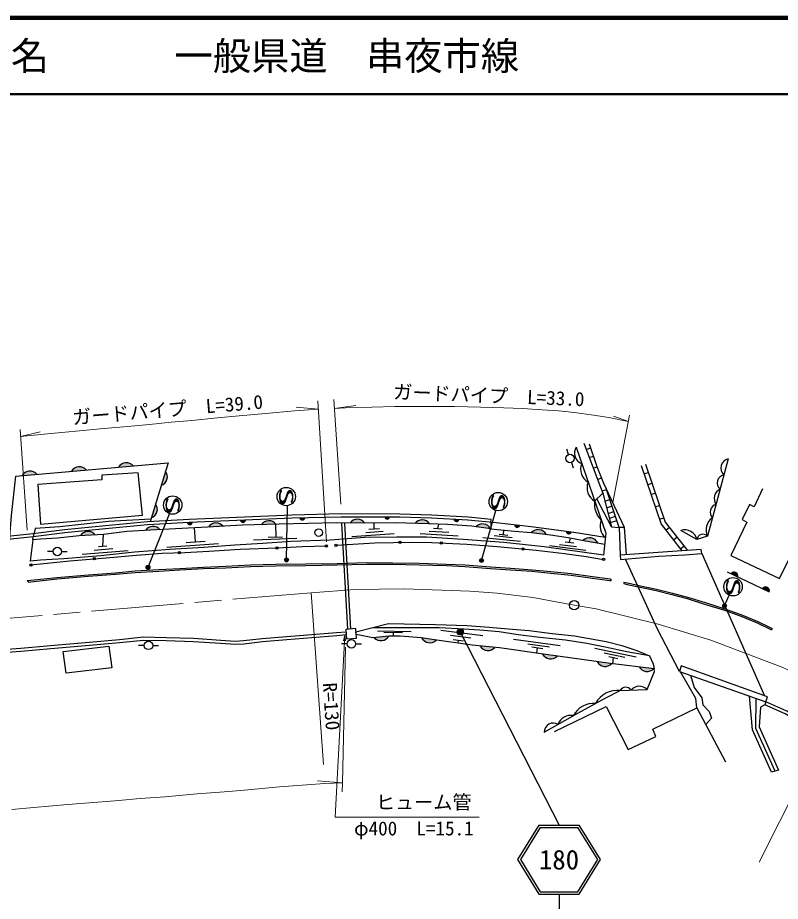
# Model space of a CAD drawing. Units: millimetres at full size, sheet at 1:1000; details may follow other scales. Extents: x 40000 to 680000, y 20000 to 380000.
# Drawn here: x 196267 to 295842, y 264574 to 380000 of the extents above; entities that cross this region are included whole.
import ezdxf
from ezdxf.enums import TextEntityAlignment as Align

# ---------------------------------------------------------------- set-up
doc = ezdxf.new("R2010")
doc.units = ezdxf.units.MM
doc.header["$LTSCALE"] = 1000
doc.linetypes.add('CHAIN', pattern=[18.5, 12, -1.5, 3.5, -1.5])
for name, color, linetype, lineweight in [('M-BGD', 7, 'Continuous', 25), ('M-BGD-EXST', 7, 'Continuous', 25), ('M-BMK', 2, 'CHAIN', 13), ('M-BMK-SRVR', 3, 'Continuous', 25), ('M-STR-HTXT', 7, 'Continuous', 13), ('M-STR-STR1', 1, 'Continuous', 25), ('M-STR-STRC', 7, 'Continuous', 25), ('M-TTL', 2, 'Continuous', 140), ('M-TTL-LINE', 7, 'Continuous', 50)]:
    doc.layers.add(name, color=color, linetype=linetype, lineweight=lineweight)
doc.layers.add('M-TTL-TXT', color=7, linetype='Continuous')
doc.styles.add('@ＭＳ ゴシック', font='')
doc.styles.add('ＭＳ ゴシック', font='')
doc.styles.get('@ＭＳ ゴシック').set_extended_font_data('@MS Gothic')
doc.styles.get('ＭＳ ゴシック').set_extended_font_data('MS Gothic')

# ---------------------------------------------------------------- blocks, each defined once
blk = doc.blocks.new('open_arrow')
at = {"color": 0, "linetype": 'Continuous', "lineweight": -2}
blk.add_lwpolyline([(7.5, 1.25), (0, 0), (7.5, -1.25)], dxfattribs=at)

msp = doc.modelspace()

# ---------------------------------------------------------------- hatches: boundary and pattern name
at = {"layer": 'M-BGD'}
for points in [[(205222, 320926, 0.51219), (203310, 320759)], [(211361, 321460, 0.51219), (209449, 321294)], [(198780, 320365, 0.51219), (196868, 320198)], [(215010, 318915, 0.51219), (215573, 320749)], [(213706, 314664, 0.51219), (214269, 316499)], [(218427, 314025, 0.84072), (219052, 314055)], [(223094, 313566, 0.51219), (221178, 313459)], [(225375, 314327, 0.84072), (226000, 314355)], [(229993, 313821, 0.51219), (228074, 313770)], [(233125, 314647, 0.84072), (233751, 314661)], [(241586, 313989, 0.51219), (239667, 313992)], [(244200, 314760, 0.84072), (244825, 314759)], [(250051, 313883, 0.51219), (248133, 313945)], [(253245, 314464, 0.84072), (253870, 314433)], [(206393, 312447, 0.51219), (204477, 312342)], [(214855, 313108, 0.51219), (212939, 313000)], [(258000, 313243, 0.51219), (256099, 313500)], [(261167, 313721, 0.84072), (261789, 313651)], [(265259, 312517, 0.51219), (263355, 312751)], [(267898, 312894, 0.84072), (268519, 312815)], [(272003, 311389, 0.51219), (270115, 311731)], [(290282, 306948, 0.82183), (289387, 307372)], [(294401, 305008, 0.82183), (293504, 305430)], [(242826, 299009, 0.51219), (244734, 299214)], [(249009, 299005, 0.51219), (250902, 298690)], [(256661, 297921, 0.51219), (258572, 297738)], [(264804, 296873, 0.51219), (266705, 296608)], [(271940, 295884, 0.51219), (273841, 295625)], [(277400, 295201, 0.51219), (279306, 294974)]]:
    msp.add_hatch(color=256, dxfattribs=at).paths.add_polyline_path(points)
at = {"layer": 'M-BGD-EXST'}
for points in [[(231145, 309051, 1), (231584, 309290, 0.41421), (231245, 309390, 0.41421)], [(231145, 309051, 0.41421), (231484, 308951, 0.41421), (231584, 309290, 1)], [(256599, 308975, 1), (257038, 309214, 0.41421), (256699, 309314, 0.41421)], [(256599, 308975, 0.41421), (256938, 308875, 0.41421), (257038, 309214, 1)], [(213066, 308085, 1), (213505, 308324, 0.41421), (213166, 308424, 0.41421)], [(213066, 308085, 0.41421), (213405, 307985, 0.41421), (213505, 308324, 1)], [(288340, 303053, 1), (288779, 303292, 0.41421), (288439, 303392, 0.41421)], [(288340, 303053, 0.41421), (288679, 302953, 0.41421), (288779, 303292, 1)]]:
    msp.add_hatch(color=256, dxfattribs=at).paths.add_polyline_path(points)
at = {"layer": 'M-STR-STRC'}
for points in [[(254387, 299987, 0.41421), (253835, 300110, 0.41421), (253712, 299558, 1)], [(254387, 299987, 1), (253712, 299558, 0.41421), (254264, 299435, 0.41421)]]:
    msp.add_hatch(color=256, dxfattribs=at).paths.add_polyline_path(points)

# ---------------------------------------------------------------- linework, layer by layer
at = {"layer": 'M-BGD'}
for p, q in [((268201, 322935), (267957, 323644)), ((270506, 323598), (271093, 323791)), ((270900, 322540), (271447, 322721)), ((268559, 321895), (268803, 321185)), ((271414, 321161), (271908, 321324)), ((271960, 319696), (272504, 319876)), ((278026, 320398), (278593, 320592)), ((278510, 318982), (279078, 319177)), ((272680, 317901), (271598, 316857)), ((272580, 318188), (273167, 318382)), ((274796, 313405), (273167, 318382)), ((278947, 317706), (279515, 317900)), ((273809, 313499), (271900, 317148)), ((272946, 316864), (273594, 317078)), ((279497, 316099), (280065, 316294)), ((273170, 315990), (273874, 316222)), ((273362, 315239), (274115, 315488)), ((242811, 313236), (242804, 314001)), ((258051, 314065), (258067, 314465)), ((273587, 314637), (274314, 314877)), ((273666, 314054), (274494, 314327)), ((280052, 314480), (280620, 314674)), ((219504, 311552), (219373, 313360)), ((230037, 312164), (229993, 313821)), ((239359, 300112), (238583, 313907)), ((239758, 300143), (238982, 313929)), ((241721, 312757), (243990, 312919)), ((242134, 313188), (243488, 313285)), ((249975, 312946), (252557, 312798)), ((250542, 313314), (251694, 313248)), ((251118, 313281), (251239, 313834)), ((259680, 312481), (259738, 313067)), ((281375, 313401), (280903, 313030)), ((198242, 311798), (197891, 309013)), ((207368, 310948), (207468, 312505)), ((227045, 311807), (232709, 312010)), ((228990, 312127), (230845, 312193)), ((239899, 312226), (245419, 312621)), ((248806, 312612), (253781, 312328)), ((257008, 312093), (261922, 311606)), ((258480, 312349), (260829, 312116)), ((259117, 312537), (260243, 312425)), ((268328, 311483), (268435, 312049)), ((282376, 312129), (281904, 311758)), ((206263, 310460), (208678, 310650)), ((206836, 310906), (207899, 310990)), ((215754, 310835), (222475, 311313)), ((218258, 311464), (220750, 311641)), ((265688, 311056), (270462, 310461)), ((267029, 311191), (269231, 310917)), ((267753, 311554), (268903, 311411)), ((283294, 310962), (282823, 310591)), ((200895, 310273), (200145, 310273)), ((201995, 310273), (202745, 310273)), ((204682, 309934), (210713, 310409)), ((243233, 299909), (247631, 299820)), ((244059, 299742), (246514, 299693)), ((245287, 299717), (245281, 299205)), ((251519, 299994), (257006, 299280)), ((252768, 299327), (255447, 298979)), ((212792, 298007), (212042, 298007)), ((213892, 298007), (214642, 298007)), ((239296, 298204), (238546, 298204)), ((240396, 298204), (241146, 298204)), ((253123, 298777), (254456, 298603)), ((253789, 298690), (253732, 298287)), ((261008, 298835), (267116, 297992)), ((262859, 298226), (265694, 297835)), ((263381, 297801), (264824, 297602)), ((264103, 297701), (264000, 296988)), ((271629, 297648), (277032, 296514)), ((272830, 297039), (275554, 296467)), ((273438, 296553), (274623, 296305)), ((274031, 296429), (273934, 295613))]:
    msp.add_line(p, q, dxfattribs=at)
for points in [[(270193, 324436), (272347, 318659), (272680, 317901), (273809, 313499), (274796, 313405), (274946, 309808)], [(269172, 323887), (273047, 312657), (272769, 309795), (265027, 310884), (259725, 311452), (254417, 311826), (249663, 312133), (245784, 312150), (241577, 312117), (237065, 311759), (231958, 311555), (228297, 311299), (224602, 311095), (220579, 310774), (216125, 310528), (211508, 310187), (207137, 309722), (202314, 309327), (199229, 309136), (197891, 309013)], [(275517, 313418), (272794, 319171), (271908, 321324), (270930, 324287)], [(289027, 322375), (286341, 312280), (284945, 311829), (282866, 313023)], [(194719, 308528), (194836, 308691), (195138, 311092), (195449, 314956), (196038, 320126), (215913, 321856), (213552, 314163)], [(277653, 321487), (280275, 313828), (282994, 310373)], [(278220, 321681), (280810, 314119), (283719, 310422)], [(293506, 318449), (292446, 316099), (291820, 316400), (290877, 314437), (291478, 314099), (289399, 309729), (295740, 306744), (299961, 315323)], [(246166, 315157), (238504, 315170), (232094, 315024), (224868, 314706), (218639, 314437), (213200, 314144), (207715, 313631), (202377, 313118), (198232, 312570), (195381, 312267), (189631, 312010), (184240, 311596), (180674, 311364), (176012, 310961), (170821, 310547), (167711, 310346)], [(258067, 314465), (255086, 314774), (250328, 315007), (246166, 315157)], [(246159, 314757), (238508, 314770), (232108, 314624), (224886, 314306), (218659, 314038), (213229, 313745), (207753, 313233), (202423, 312720), (198280, 312172), (195411, 311867), (189655, 311611), (184269, 311197), (180705, 310965), (176045, 310562), (170849, 310148), (167801, 309953)], [(258053, 314065), (258065, 313234), (255544, 313575), (252405, 313785), (249887, 313890), (245550, 314026), (241237, 313986), (237944, 314002), (234171, 313929), (230424, 313833), (225587, 313703), (221064, 313453), (217683, 313268), (214393, 313082), (210516, 312864), (207468, 312505), (204275, 312331), (201448, 312016), (199267, 311887), (198242, 311798), (198280, 312172)], [(213654, 314497), (208104, 314172), (201765, 313471), (198571, 313254), (198280, 312172)], [(272994, 312113), (268902, 312766), (263323, 313479), (258740, 313994), (255055, 314375), (250311, 314607), (246159, 314757)], [(258065, 313234), (261126, 312929), (263347, 312752), (265855, 312444), (268123, 312108), (270390, 311679), (272908, 311226)], [(275739, 309864), (275517, 313418), (274796, 313405)], [(197993, 308518), (203074, 309061), (207813, 309457), (211767, 309777), (215150, 310042), (218072, 310150), (221226, 310322), (225301, 310581), (230143, 310738), (233469, 310910), (236569, 311004)], [(237840, 311076), (242884, 311399), (247766, 311476), (250353, 311424), (254922, 311243), (258867, 310920), (263984, 310428), (267683, 310014), (270489, 309626), (272772, 309237)], [(288887, 307608), (291481, 306382), (294401, 305008)], [(265015, 286687), (269423, 289157), (272972, 291095), (274929, 292104), (278468, 292240), (279402, 294581), (279377, 294965), (273654, 295647), (265227, 296812), (259168, 297681), (255609, 298022), (250681, 298717), (249009, 299005), (246191, 299195), (244732, 299211), (242651, 298986), (240466, 299442), (240438, 299787), (244690, 300852), (250829, 300731), (254959, 300586), (257808, 300396), (260288, 300162), (263064, 299935), (266056, 299568), (268953, 299239), (270646, 298930), (273119, 298512), (275137, 298006), (276314, 297602), (277110, 297317), (278780, 296628), (279236, 295584), (279377, 294965)], [(278780, 296628), (275789, 297181), (272971, 297774), (270570, 298258), (267792, 298683), (264458, 299056), (261610, 299388), (259115, 299761), (256620, 299988), (254512, 300134), (251363, 300280), (246654, 300302), (243982, 300314), (242726, 300312)], [(239139, 299728), (237894, 299659), (231391, 299113), (228181, 298853), (225772, 298584), (224675, 298509), (222799, 298639), (219228, 298891), (215679, 299012), (212692, 299063), (209540, 298735), (205590, 298382), (200562, 297937), (196659, 297621), (192455, 297305)], [(239167, 299366), (237922, 299260), (231424, 298715), (228220, 298455), (225807, 298185), (224675, 298108), (222771, 298240), (219207, 298492), (215668, 298612), (212709, 298663), (209578, 298336), (205625, 297984), (200596, 297538), (196690, 297222), (192490, 296906)], [(284950, 289867), (284801, 291055), (282803, 294567)], [(284123, 294097), (284581, 292484), (285583, 291141), (285705, 290225), (286536, 289370), (286841, 288516), (286113, 287651)], [(293818, 290247), (293249, 289947), (293062, 287375), (295594, 281722), (294712, 281451), (292204, 286991), (291824, 291374)], [(295153, 281587), (292650, 287166), (292698, 291065)], [(266379, 286747), (273100, 290022), (275973, 284405), (279605, 286106), (279187, 287067), (284950, 289867), (288670, 282779)], [(347313, 264314), (346155, 264955), (345466, 264764), (344691, 264706), (341787, 266238), (338971, 267696), (336511, 268863), (333894, 270159), (331319, 271565), (329306, 272563), (328579, 272927), (327181, 272401), (319420, 277085), (315351, 279446), (311776, 281386), (306959, 283943), (301974, 286563), (298323, 288464), (296673, 289411), (293968, 290616), (293818, 290247)], [(355707, 260708), (352153, 261887), (349794, 262733), (348515, 263261), (347126, 263960), (346105, 264526), (345535, 264368), (344606, 264299), (341602, 265884), (338793, 267338), (336337, 268503), (333709, 269804), (331134, 271210), (329128, 272205), (328556, 272491), (327141, 271958), (319216, 276741), (315155, 279098), (311587, 281033), (306772, 283589), (301789, 286208), (298131, 288113), (296491, 289054), (293818, 290247)]]:
    msp.add_lwpolyline(points, dxfattribs=at)
for points in [[(199227, 313827), (212550, 314999), (211983, 320563), (207275, 320231), (207256, 319646), (198895, 319021)], [(239111, 300093), (239205, 298883), (240504, 298971), (240405, 300192)], [(202227, 297195), (208186, 297908), (208548, 295084), (202589, 294371)]]:
    msp.add_lwpolyline(points, close=True, dxfattribs=at)
for centre, radius in [((268380, 322415), 550), ((235576, 312741), 500), ((201445, 310273), 550), ((230143, 310738), 150), ((236569, 311004), 150), ((237840, 311076), 150), ((246174, 311451), 150), ((251571, 311376), 150), ((262264, 310593), 150), ((206258, 309327), 150), ((217378, 310125), 150), ((272772, 309237), 150), ((197993, 308518), 150), ((213342, 298007), 550), ((239846, 298204), 550)]:
    msp.add_circle(centre, radius, dxfattribs=at)
for centre, radius, start, end in [((270448, 323126), 1486, 149.18449, 248.88407), ((289313, 321170), 1239, 103.36775, 226.83855), ((204326, 320154), 1182, 40.7334, 149.21856), ((210465, 320689), 1182, 40.7334, 149.21856), ((271681, 321009), 1913, 157.52401, 240.54455), ((197884, 319593), 1182, 40.7334, 149.21856), ((214631, 320035), 1182, 288.69299, 37.17815), ((288667, 319208), 1077, 100.78578, 229.42052), ((272641, 318608), 2038, 158.85537, 239.21319), ((288524, 317197), 1318, 115.02991, 215.17639), ((213327, 315785), 1182, 288.69299, 37.17815), ((274564, 316481), 2990, 172.77294, 225.29562), ((287771, 315394), 1093, 107.25499, 222.9513), ((218736, 314095), 318, 192.64377, 352.8615), ((222175, 312823), 1182, 38.92547, 147.41062), ((225685, 314396), 318, 192.41177, 352.6295), ((229052, 313105), 1182, 37.28563, 145.77079), ((233437, 314709), 318, 191.2024, 351.42013), ((240625, 313300), 1182, 35.68657, 144.17173), ((244513, 314814), 318, 189.78997, 350.0077), ((249070, 313223), 1182, 33.90455, 142.3897), ((253560, 314503), 318, 187.09015, 347.30789), ((274193, 313583), 1897, 155.96125, 230.80057), ((287991, 313110), 1847, 123.51488, 206.69141), ((205472, 311704), 1182, 38.8705, 147.35565), ((213936, 312364), 1182, 38.98044, 147.4656), ((256957, 312687), 1182, 28.05082, 136.53597), ((261484, 313740), 318, 183.4787, 343.69643), ((264223, 311948), 1182, 28.74922, 137.23437), ((268216, 312908), 318, 182.61074, 342.82847), ((283358, 311473), 1626, 12.63299, 107.60808), ((270936, 310880), 1182, 25.49312, 133.97827), ((285758, 311701), 822, 44.79681, 171.04138), ((289793, 307072), 505, 345.87149, 143.52968), ((293911, 305130), 505, 345.96745, 143.62564), ((243706, 299799), 1182, 221.90515, 330.39031), ((250069, 299529), 1182, 206.28992, 314.77507), ((257682, 298518), 1182, 210.29374, 318.7789), ((265850, 297425), 1182, 207.81597, 316.30112), ((272984, 296439), 1182, 207.99919, 316.48434), ((278435, 295773), 1182, 208.96918, 317.45434), ((274541, 288959), 3169, 82.95374, 152.65749), ((275654, 291721), 820, 32.31045, 152.10773), ((277444, 291238), 1432, 44.3966, 140.02158), ((271461, 287470), 2957, 84.85402, 152.67217), ((268461, 287145), 1723, 77.49607, 161.04103), ((266230, 286648), 1216, 60.37816, 178.15894)]:
    msp.add_arc(centre, radius, start, end, dxfattribs=at)
at = {"layer": 'M-BGD-EXST'}
for p, q in [((213285, 308204), (216098, 315211)), ((213285, 308204), (216098, 315211)), ((231365, 309171), (231488, 316262)), ((231365, 309171), (231488, 316262)), ((256818, 309095), (258681, 315630)), ((256818, 309095), (258681, 315630)), ((288559, 303172), (289179, 304570)), ((288559, 303172), (289179, 304570))]:
    msp.add_line(p, q, dxfattribs=at)
for centre, radius in [((231328, 317451), 1200), ((231328, 317451), 1200), ((216504, 316340), 1200), ((216504, 316340), 1200), ((259007, 316785), 1200), ((259007, 316785), 1200), ((231365, 309171), 250), ((231365, 309171), 250), ((256818, 309095), 250), ((256818, 309095), 250), ((213285, 308204), 250), ((213285, 308204), 250), ((289681, 305660), 1200), ((289681, 305660), 1200), ((288559, 303172), 250), ((288559, 303172), 250)]:
    msp.add_circle(centre, radius, dxfattribs=at)
at = {"layer": 'M-BMK'}
msp.add_lwpolyline([(169055, 299351), (234588, 304889), (240271, 305310), (246712, 305415), (255308, 305108), (258869, 304817), (263521, 304270), (268930, 303252), (271814, 302775), (279899, 300778), (286778, 298697), (296180, 295103), (301656, 292554), (303929, 291358), (346374, 270708), (349185, 269346), (353869, 267557), (357631, 266399), (358685, 266300)], dxfattribs=at)
at = {"layer": 'M-BMK-SRVR'}
msp.add_circle((268930, 303252), 600, dxfattribs=at)
at = {"layer": 'M-STR-HTXT'}
for p, q in [((238470, 316443), (237553, 330142)), ((235539, 328850), (232642, 329142)), ((236568, 311539), (235474, 329942)), ((273976, 316673), (276168, 328071)), ((197507, 313045), (196584, 326227)), ((234588, 304889), (236177, 282468)), ((303929, 291358), (293098, 269685))]:
    msp.add_line(p, q, dxfattribs=at)
for points in [[(274043, 327955), (276014, 327271), (273431, 327787), (271452, 328099), (268969, 328447), (266878, 328651), (264767, 328795), (262197, 328964), (259726, 329048), (256710, 329132), (253303, 329216), (250142, 329216), (245507, 329204), (242520, 329144), (239085, 329048), (237633, 328951), (240429, 329360)], [(235539, 328850), (232426, 328634), (228644, 328281), (225166, 327991), (222335, 327729), (218987, 327364), (216291, 327143), (213466, 326873), (210597, 326618), (207047, 326308), (204833, 326087), (201974, 325805), (199746, 325605), (196649, 325306), (199191, 325921)], [(238978, 299350), (237740, 275551), (256536, 275551)], [(238646, 278894), (238673, 280046), (239090, 297775)], [(195486, 276581), (198380, 276823), (202307, 277167), (205606, 277451), (208960, 277711), (212243, 278004), (215513, 278229), (219723, 278615), (223842, 278917), (226301, 279159), (230438, 279510), (234012, 279778), (236348, 279980), (238673, 280046), (235428, 280314)]]:
    msp.add_lwpolyline(points, dxfattribs=at)
at = {"layer": 'M-STR-STR1'}
msp.add_line((285606, 310006), (293762, 291432), dxfattribs=at)
for points in [[(274946, 309807), (274972, 309204), (279981, 309666), (283368, 309848), (285606, 310006), (285495, 310542), (280494, 310203)], [(282663, 294613), (293968, 290616), (294180, 291282), (282908, 295334)]]:
    msp.add_lwpolyline(points, close=True, dxfattribs=at)
msp.add_lwpolyline([(282664, 294614), (279803, 300126), (275617, 309264)], dxfattribs=at)
at = {"layer": 'M-STR-STRC'}
for p, q in [((197511, 306466), (197679, 306284)), ((273707, 306654), (273710, 306448)), ((275406, 306280), (275403, 306076)), ((294791, 300206), (294692, 300031)), ((254050, 299773), (266946, 274518)), ((254050, 299773), (266946, 274518)), ((264310, 274518), (261546, 270018)), ((264478, 274218), (261898, 270018)), ((264310, 274518), (269582, 274518)), ((264478, 274218), (269415, 274218)), ((271994, 270018), (269415, 274218)), ((272346, 270018), (269582, 274518)), ((261546, 270018), (264310, 265518)), ((261898, 270018), (264478, 265818)), ((269415, 265818), (271994, 270018)), ((269582, 265518), (272346, 270018)), ((264310, 265518), (269582, 265518)), ((264478, 265818), (269415, 265818)), ((266946, 265518), (266946, 263518))]:
    msp.add_line(p, q, dxfattribs=at)
for points in [[(197511, 306466), (197978, 306518), (201384, 306879), (205501, 307226), (209019, 307502), (211592, 307727), (214680, 307920), (217429, 308070), (220515, 308231), (223452, 308338), (226655, 308531), (229909, 308606), (233885, 308650), (237977, 308713), (241858, 308820), (245208, 308810), (248712, 308735), (252232, 308627), (254678, 308510), (258004, 308263), (260628, 308092), (263429, 307888), (265884, 307641), (268537, 307384), (271036, 307040), (273564, 306686), (273707, 306654)], [(197679, 306284), (198000, 306320), (201403, 306680), (205517, 307027), (209036, 307303), (211607, 307528), (214691, 307720), (217440, 307870), (220524, 308031), (223462, 308139), (226663, 308331), (229912, 308406), (233888, 308450), (237981, 308513), (241861, 308620), (245205, 308610), (248707, 308535), (252225, 308428), (254666, 308310), (257990, 308063), (260614, 307892), (263412, 307688), (265864, 307442), (268513, 307185), (271009, 306842), (273528, 306489), (273710, 306448)], [(275403, 306076), (275866, 305974), (277551, 305597), (279628, 305169), (281695, 304645), (283665, 304110), (285951, 303401), (288414, 302630), (290609, 301870), (292831, 300947), (294512, 300112), (294692, 300031)], [(275406, 306280), (275909, 306169), (277592, 305793), (279673, 305364), (281746, 304838), (283721, 304302), (286011, 303592), (288477, 302820), (290681, 302057), (292914, 301129), (294597, 300293), (294791, 300206)]]:
    msp.add_lwpolyline(points, dxfattribs=at)
msp.add_circle((254050, 299773), 400, dxfattribs=at)
msp.add_circle((254050, 299773), 400, dxfattribs=at)
at = {"layer": 'M-TTL'}
msp.add_line((680000, 380000), (40000, 380000), dxfattribs=at)
at = {"layer": 'M-TTL-LINE'}
msp.add_line((40000, 370000), (680000, 370000), dxfattribs=at)

# ---------------------------------------------------------------- block references
at = {"layer": 'M-STR-HTXT', "xscale": 100, "yscale": 100, "rotation": 267}
msp.add_blockref('open_arrow', (238978, 299350), dxfattribs=at)

# ---------------------------------------------------------------- texts
at = {"layer": 'M-BGD-EXST', "style": '@ＭＳ ゴシック', "width": 2}
for p in [(231328, 317451), (259007, 316785), (216504, 316340), (289681, 305660)]:
    msp.add_text('S', height=1833, rotation=270, dxfattribs=at).set_placement(p, align=Align.MIDDLE_CENTER)
at = {"layer": 'M-STR-HTXT', "style": 'ＭＳ ゴシック'}
for s, rotation, p in [('ガードパイプ\u3000L=33.0', 357.725, (257724, 329190)), ('ガードパイプ\u3000L=39.0', 4.776, (215955, 327345)), ('R=130', 273.769, (235764, 289938))]:
    msp.add_text(s, height=1833, rotation=rotation, dxfattribs=at).set_placement(p, align=Align.BOTTOM_CENTER)
msp.add_text('ヒューム管', height=1833, dxfattribs=at).set_placement((243036, 276051), align=Align.BOTTOM_LEFT)
msp.add_text('φ400\u3000L=15.1', height=1833, dxfattribs=at).set_placement((247996, 272629), align=Align.BOTTOM_CENTER)
at = {"layer": 'M-STR-STRC', "style": 'ＭＳ ゴシック'}
msp.add_text('180', height=2566, dxfattribs=at).set_placement((266946, 270018), align=Align.MIDDLE_CENTER)
at = {"layer": 'M-TTL-TXT', "style": 'ＭＳ ゴシック'}
for s, p in [('路 線 名', (180380, 375000)), ('一般県道\u3000串夜市線', (216734, 375000))]:
    msp.add_text(s, height=3666, dxfattribs=at).set_placement(p, align=Align.MIDDLE_LEFT)

doc.saveas('drawing.dxf')
